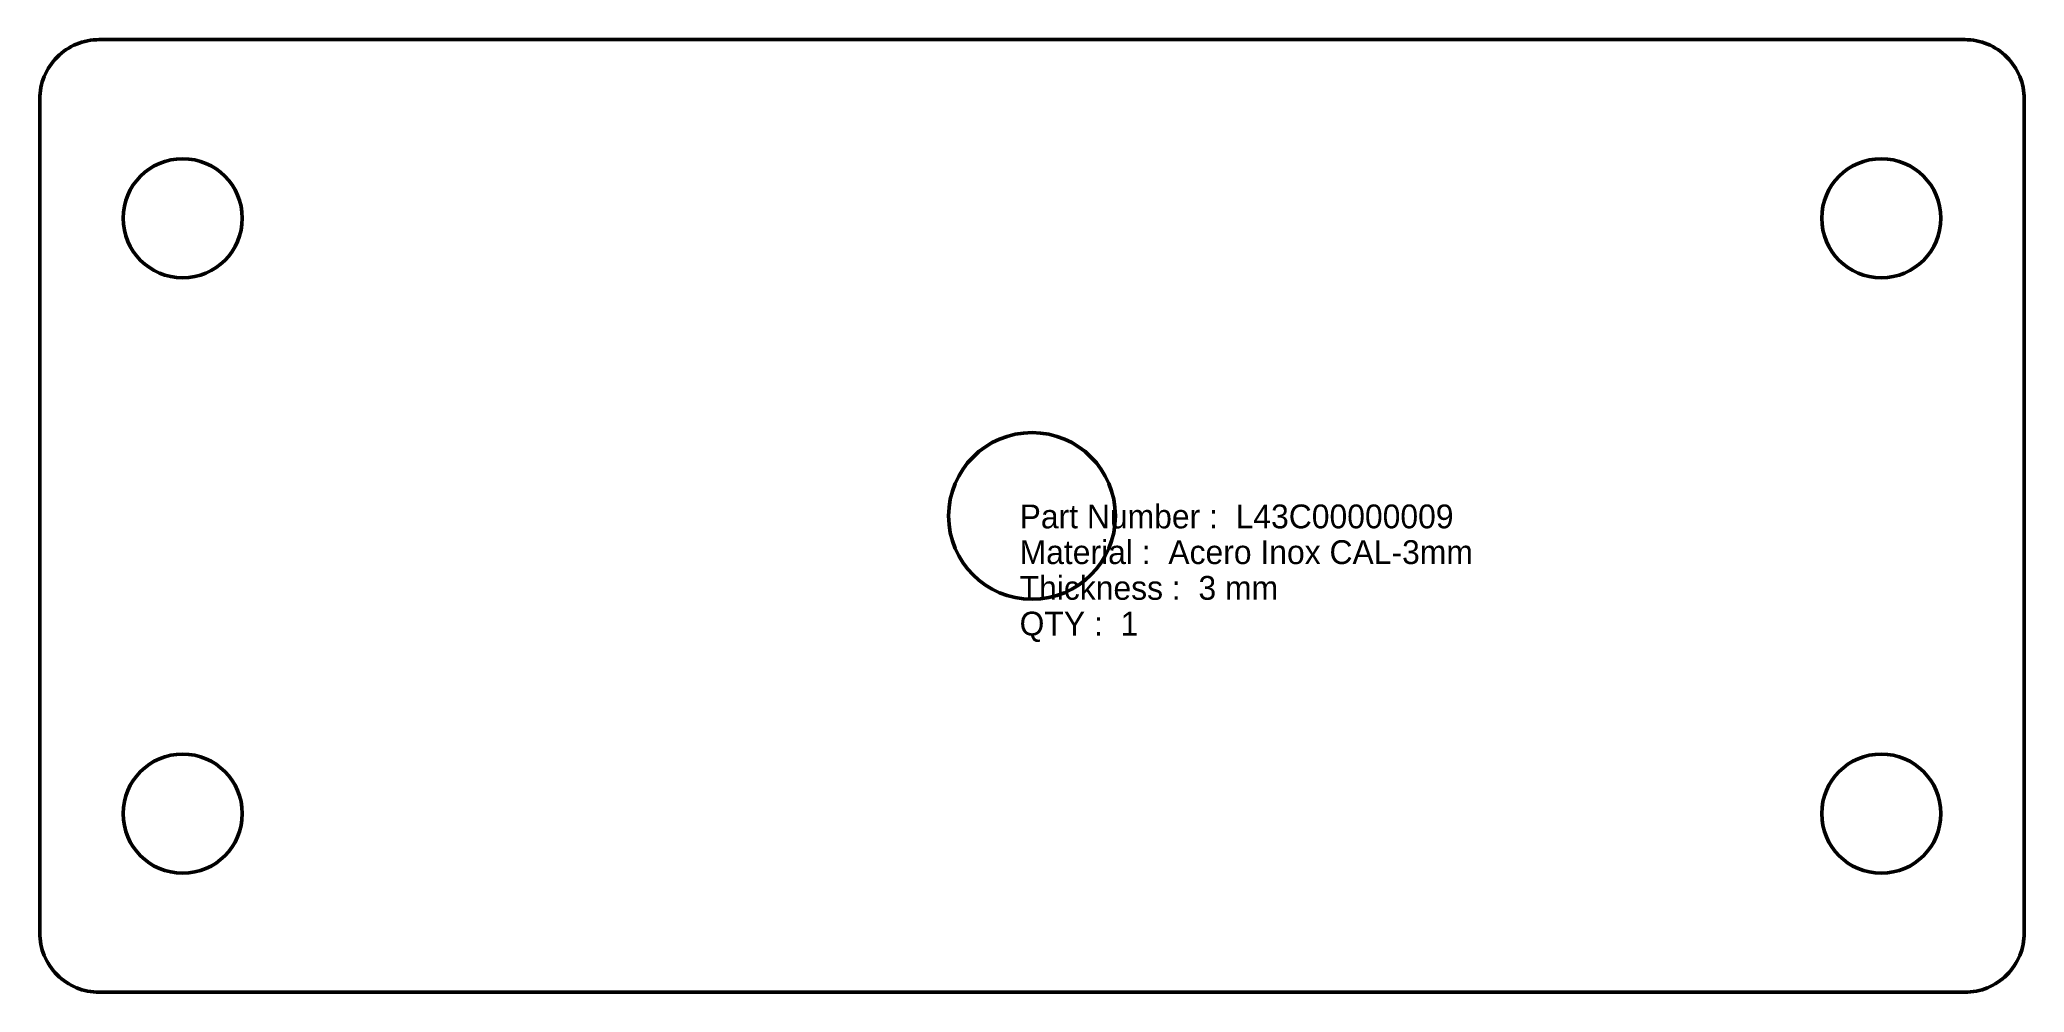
# Model space of a CAD drawing. Header units: millimetres. Extents: x 1 to 168, y 1 to 81.
import ezdxf

# ---------------------------------------------------------------- set-up
doc = ezdxf.new("R2010")
doc.units = ezdxf.units.MM
doc.layers.add('IV_INTERIOR_PROFILES', color=7, linetype='Continuous', lineweight=50)
doc.layers.add('IV_OUTER_PROFILE', color=7, linetype='Continuous', lineweight=50)

msp = doc.modelspace()

# ---------------------------------------------------------------- linework, layer by layer
at = {"layer": 'IV_INTERIOR_PROFILES'}
for centre, radius in [((13.04, 66.04), 5), ((155.62, 66.04), 5), ((84.33, 41.04), 7), ((13.04, 16.04), 5), ((155.62, 16.04), 5)]:
    msp.add_circle(centre, radius, dxfattribs=at)
at = {"layer": 'IV_OUTER_PROFILE', "flags": 128}
msp.add_lwpolyline([(167.62, 6.04, -0.414214), (162.62, 1.04), (6.04, 1.04, -0.414214), (1.04, 6.04), (1.04, 76.04, -0.414214), (6.04, 81.04), (162.62, 81.04, -0.414214), (167.62, 76.04), (167.62, 6.04)], format="xyb", close=True, dxfattribs=at)

# ---------------------------------------------------------------- texts
at = {"layer": 'IV_TEXT'}
for s, p in [('Part Number :  L43C00000009', (83.29, 40)), ('Material :  Acero Inox CAL-3mm', (83.29, 37)), ('Thickness :  3 mm', (83.29, 34)), ('QTY :  1', (83.29, 31))]:
    msp.add_text(s, height=2, dxfattribs=at).set_placement(p)

doc.saveas('drawing.dxf')
